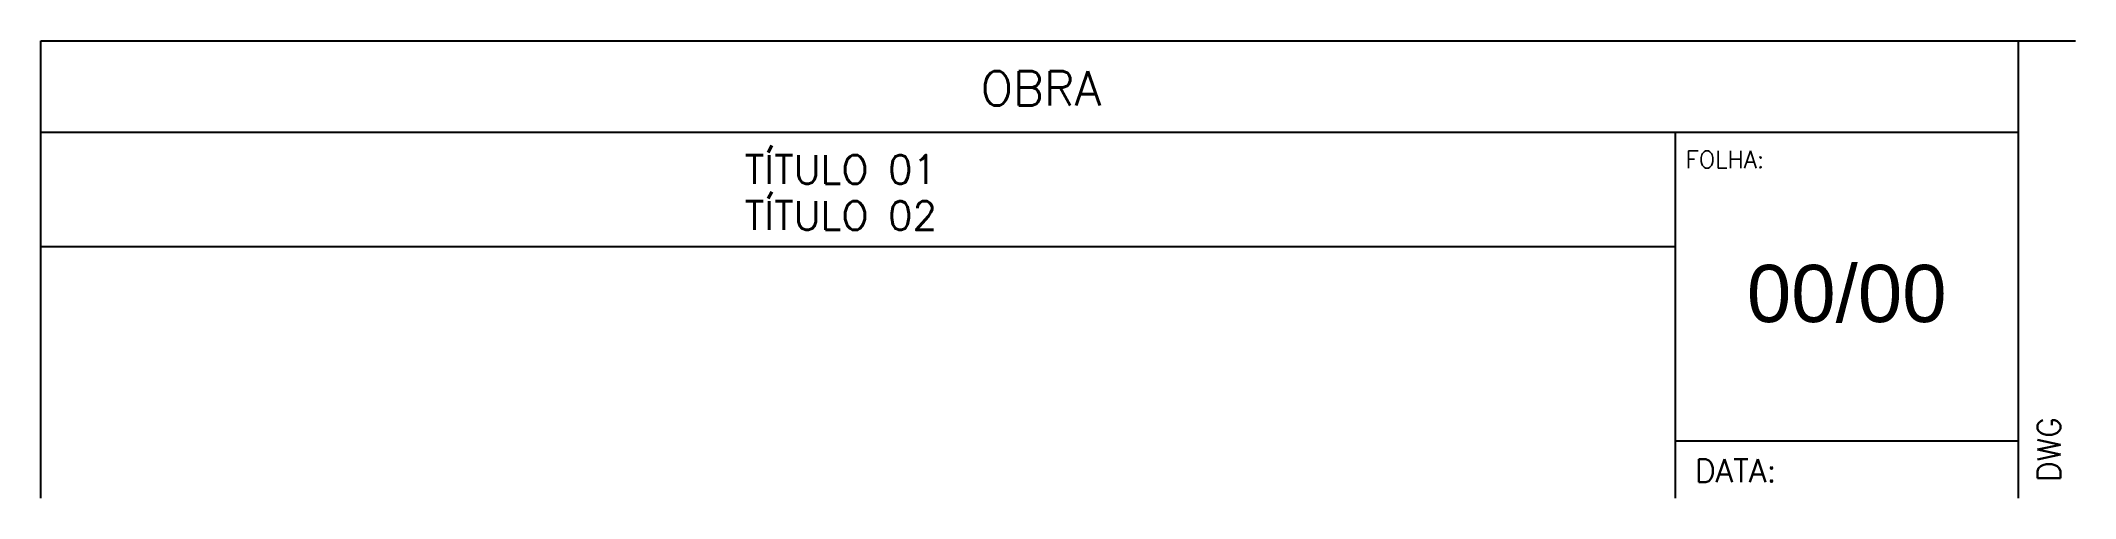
# Model space of a CAD drawing. Header units: millimetres. Extents: x 1314.6 to 1332.4, y -673.3 to -669.3.
import ezdxf
from ezdxf.enums import TextEntityAlignment as Align

# ---------------------------------------------------------------- set-up
doc = ezdxf.new("R2010")
doc.units = ezdxf.units.MM
doc.header["$LTSCALE"] = 10
doc.layers.add('FOLHA', color=7, linetype='Continuous')
doc.styles.add('FOLHA_ARIAL', font='ARIAL.TTF')
doc.styles.add('r100', font='romans.shx')
doc.styles.add('r120', font='romans.shx')
doc.styles.add('R60', font='romans.shx')
doc.styles.add('r80', font='romans.shx')

msp = doc.modelspace()

# ---------------------------------------------------------------- linework, layer by layer
at = {"layer": 'FOLHA', "color": 4}
for p, q in [((1314.553, -673.32), (1314.553, -669.32)), ((1314.553, -669.32), (1332.353, -669.32)), ((1331.853, -669.32), (1331.853, -673.32)), ((1314.553, -670.12), (1331.853, -670.12)), ((1328.853, -670.12), (1328.853, -673.32))]:
    msp.add_line(p, q, dxfattribs=at)
at = {"layer": 'FOLHA', "color": 2}
msp.add_line((1314.553, -671.12), (1328.853, -671.12), dxfattribs=at)
at = {"layer": 'FOLHA', "color": 3}
msp.add_line((1331.853, -672.82), (1328.853, -672.82), dxfattribs=at)

# ---------------------------------------------------------------- texts
at = {"layer": 'FOLHA', "color": 4, "style": 'r120'}
msp.add_text('OBRA', height=0.3, dxfattribs=at).set_placement((1323.303, -669.886), align=Align.CENTER)
at = {"layer": 'FOLHA', "color": 3, "style": 'r100'}
for s, p in [('TÍTULO 01', (1321.553, -670.57)), ('TÍTULO 02', (1321.553, -670.974))]:
    msp.add_text(s, height=0.25, dxfattribs=at).set_placement(p, align=Align.CENTER)
at = {"layer": 'FOLHA', "color": 2}
for s, height, style, p in [('FOLHA:', 0.15, 'R60', (1328.944, -670.433)), ('DATA:', 0.2, 'r80', (1329.026, -673.179))]:
    msp.add_text(s, height=height, dxfattribs=dict(at, style=style)).set_placement(p)
at = {"layer": 'FOLHA', "color": 4, "style": 'FOLHA_ARIAL'}
msp.add_text('00/00', height=0.5, dxfattribs=at).set_placement((1330.353, -671.52), align=Align.MIDDLE)
at = {"layer": 'FOLHA', "color": 2, "style": 'r80'}
msp.add_text('DWG', height=0.2, rotation=90, dxfattribs=at).set_placement((1332.222, -673.177))

doc.saveas('drawing.dxf')
